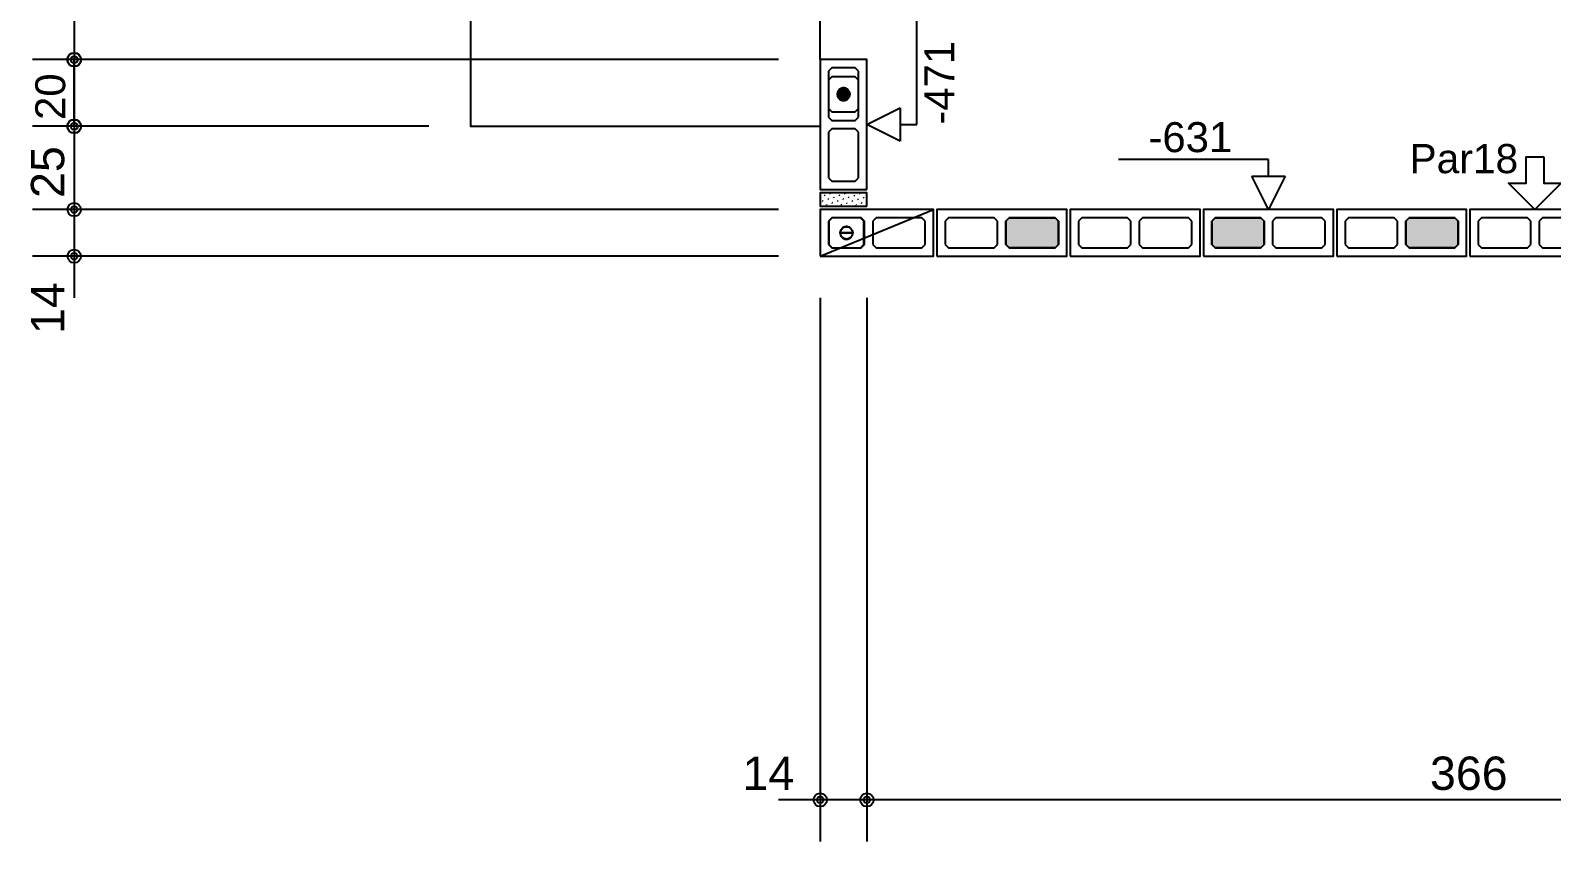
# Model space of a CAD drawing. Extents: x 0 to 119, y 0 to 84.
# Drawn here: x 14.89 to 24.02, y 38.91 to 43.78 of the extents above; entities that cross this region are included whole.
import ezdxf

# ---------------------------------------------------------------- set-up
doc = ezdxf.new("R2010")
doc.units = 0
doc.header["$MEASUREMENT"] = 0
doc.linetypes.add('ESTILO_TQS_0003', pattern=[1.5, 0.5, -0.4, 0.1, -0.5])
doc.linetypes.add('ESTILO_TQS_0005', pattern=[0.4, 0.3, -0.1])
for name, color, linetype in [('17', 90, 'CONTINUOUS'), ('18', 6, 'CONTINUOUS'), ('20', 1, 'CONTINUOUS'), ('27', 250, 'CONTINUOUS'), ('3', 7, 'CONTINUOUS'), ('35', 255, 'CONTINUOUS'), ('9', 8, 'CONTINUOUS')]:
    doc.layers.add(name, color=color, linetype=linetype)
doc.styles.add('TQS_ARIAL', font='arial.ttf')

msp = doc.modelspace()

# ---------------------------------------------------------------- linework, layer by layer
at = {"layer": '17', "color": 90, "linetype": 'Continuous'}
for p, q in [((19.70616, 42.65668), (19.68616, 42.63668)), ((19.87616, 42.65668), (19.70616, 42.65668)), ((19.89616, 42.63668), (19.87616, 42.65668)), ((19.68616, 42.63668), (19.68616, 42.49668)), ((19.89616, 42.49668), (19.89616, 42.63668)), ((19.68616, 42.49668), (19.70616, 42.47668)), ((19.70616, 42.47668), (19.87616, 42.47668)), ((19.87616, 42.47668), (19.89616, 42.49668))]:
    msp.add_line(p, q, dxfattribs=at)
for points in [[(19.79176, 42.56668), (19.791757, 42.566619), (19.791748, 42.566559), (19.791732, 42.5665), (19.791711, 42.566443), (19.791685, 42.566389), (19.791652, 42.566337), (19.791615, 42.566289), (19.791573, 42.566245), (19.791527, 42.566206), (19.791477, 42.566171), (19.791424, 42.566141), (19.791368, 42.566117), (19.79131, 42.566099), (19.791251, 42.566087), (19.79119, 42.566081), (19.79113, 42.566081), (19.791069, 42.566087), (19.79101, 42.566099), (19.790952, 42.566117), (19.790896, 42.566141), (19.790843, 42.566171), (19.790793, 42.566206), (19.790747, 42.566245), (19.790705, 42.566289), (19.790668, 42.566337), (19.790635, 42.566389), (19.790609, 42.566443), (19.790588, 42.5665), (19.790572, 42.566559), (19.790563, 42.566619), (19.79056, 42.56668), (19.82896, 42.56668), (19.828766, 42.570504), (19.828186, 42.574289), (19.827226, 42.577996), (19.825897, 42.581587), (19.82421, 42.585024), (19.822185, 42.588274), (19.819841, 42.591302), (19.817203, 42.594077), (19.814298, 42.596571), (19.811155, 42.598759), (19.807807, 42.600617), (19.804288, 42.602127), (19.800635, 42.603273), (19.796884, 42.604044), (19.793075, 42.604431), (19.789245, 42.604431), (19.785436, 42.604044), (19.781685, 42.603273), (19.778032, 42.602127), (19.774513, 42.600617), (19.771165, 42.598759), (19.768022, 42.596571), (19.765117, 42.594077), (19.762479, 42.591302), (19.760135, 42.588274), (19.75811, 42.585024), (19.756423, 42.581587), (19.755094, 42.577996), (19.754134, 42.574289), (19.753554, 42.570504), (19.75336, 42.56668), (19.79176, 42.56668)], [(19.79056, 42.56668), (19.790563, 42.566741), (19.790572, 42.566801), (19.790588, 42.56686), (19.790609, 42.566917), (19.790635, 42.566971), (19.790668, 42.567023), (19.790705, 42.567071), (19.790747, 42.567115), (19.790793, 42.567154), (19.790843, 42.567189), (19.790896, 42.567219), (19.790952, 42.567243), (19.79101, 42.567261), (19.791069, 42.567273), (19.79113, 42.567279), (19.79119, 42.567279), (19.791251, 42.567273), (19.79131, 42.567261), (19.791368, 42.567243), (19.791424, 42.567219), (19.791477, 42.567189), (19.791527, 42.567154), (19.791573, 42.567115), (19.791615, 42.567071), (19.791652, 42.567023), (19.791685, 42.566971), (19.791711, 42.566917), (19.791732, 42.56686), (19.791748, 42.566801), (19.791757, 42.566741), (19.79176, 42.56668), (19.75336, 42.56668), (19.753554, 42.562856), (19.754134, 42.559071), (19.755094, 42.555364), (19.756423, 42.551773), (19.75811, 42.548336), (19.760135, 42.545086), (19.762479, 42.542058), (19.765117, 42.539283), (19.768022, 42.536789), (19.771165, 42.534601), (19.774513, 42.532743), (19.778032, 42.531233), (19.781685, 42.530087), (19.785436, 42.529316), (19.789245, 42.528929), (19.793075, 42.528929), (19.796884, 42.529316), (19.800635, 42.530087), (19.804288, 42.531233), (19.807807, 42.532743), (19.811155, 42.534601), (19.814298, 42.536789), (19.817203, 42.539283), (19.819841, 42.542058), (19.822185, 42.545086), (19.82421, 42.548336), (19.825897, 42.551773), (19.827226, 42.555364), (19.828186, 42.559071), (19.828766, 42.562856), (19.82896, 42.56668), (19.79056, 42.56668)]]:
    msp.add_lwpolyline(points, dxfattribs=at)
msp.add_circle((19.79116, 42.56668), 0.0372, dxfattribs=at)
at = {"layer": '18', "color": 6, "linetype": 'Continuous'}
for p, q in [((20.21366, 43.21668), (20.21366, 44.11668)), ((19.91366, 43.21668), (20.11366, 43.31668)), ((20.11366, 43.31668), (20.11366, 43.11668)), ((20.11366, 43.11668), (19.91366, 43.21668)), ((20.11366, 43.21668), (20.21366, 43.21668))]:
    msp.add_line(p, q, dxfattribs=at)
at = {"layer": '20', "color": 1, "linetype": 'Continuous'}
for p, q in [((22.32366, 43.00668), (21.42366, 43.00668)), ((22.32366, 42.90668), (22.32366, 43.00668)), ((22.32366, 42.70668), (22.22366, 42.90668)), ((22.22366, 42.90668), (22.42366, 42.90668)), ((22.42366, 42.90668), (22.32366, 42.70668))]:
    msp.add_line(p, q, dxfattribs=at)
at = {"layer": '27', "color": 250, "linetype": 'ESTILO_TQS_0005'}
for points in [[(19.84366, 43.24168), (19.86366, 43.26168), (19.86366, 43.53668), (19.84366, 43.55668), (19.70366, 43.55668), (19.68366, 43.53668), (19.68366, 43.26168), (19.70366, 43.24168), (19.84366, 43.24168)], [(19.84366, 42.87668), (19.86366, 42.89668), (19.86366, 43.17168), (19.84366, 43.19168), (19.70366, 43.19168), (19.68366, 43.17168), (19.68366, 42.89668), (19.70366, 42.87668), (19.84366, 42.87668)], [(19.68366, 42.49668), (19.70366, 42.47668), (19.87866, 42.47668), (19.89866, 42.49668), (19.89866, 42.63668), (19.87866, 42.65668), (19.70366, 42.65668), (19.68366, 42.63668), (19.68366, 42.49668)], [(19.94866, 42.49668), (19.96866, 42.47668), (20.24366, 42.47668), (20.26366, 42.49668), (20.26366, 42.63668), (20.24366, 42.65668), (19.96866, 42.65668), (19.94866, 42.63668), (19.94866, 42.49668)], [(20.38366, 42.49668), (20.40366, 42.47668), (20.67866, 42.47668), (20.69866, 42.49668), (20.69866, 42.63668), (20.67866, 42.65668), (20.40366, 42.65668), (20.38366, 42.63668), (20.38366, 42.49668)], [(20.74866, 42.49668), (20.76866, 42.47668), (21.04366, 42.47668), (21.06366, 42.49668), (21.06366, 42.63668), (21.04366, 42.65668), (20.76866, 42.65668), (20.74866, 42.63668), (20.74866, 42.49668)], [(21.18366, 42.49668), (21.20366, 42.47668), (21.47866, 42.47668), (21.49866, 42.49668), (21.49866, 42.63668), (21.47866, 42.65668), (21.20366, 42.65668), (21.18366, 42.63668), (21.18366, 42.49668)], [(21.54866, 42.49668), (21.56866, 42.47668), (21.84366, 42.47668), (21.86366, 42.49668), (21.86366, 42.63668), (21.84366, 42.65668), (21.56866, 42.65668), (21.54866, 42.63668), (21.54866, 42.49668)], [(21.98366, 42.49668), (22.00366, 42.47668), (22.27866, 42.47668), (22.29866, 42.49668), (22.29866, 42.63668), (22.27866, 42.65668), (22.00366, 42.65668), (21.98366, 42.63668), (21.98366, 42.49668)], [(22.34866, 42.49668), (22.36866, 42.47668), (22.64366, 42.47668), (22.66366, 42.49668), (22.66366, 42.63668), (22.64366, 42.65668), (22.36866, 42.65668), (22.34866, 42.63668), (22.34866, 42.49668)], [(22.78366, 42.49668), (22.80366, 42.47668), (23.07866, 42.47668), (23.09866, 42.49668), (23.09866, 42.63668), (23.07866, 42.65668), (22.80366, 42.65668), (22.78366, 42.63668), (22.78366, 42.49668)], [(23.14866, 42.49668), (23.16866, 42.47668), (23.44366, 42.47668), (23.46366, 42.49668), (23.46366, 42.63668), (23.44366, 42.65668), (23.16866, 42.65668), (23.14866, 42.63668), (23.14866, 42.49668)], [(23.58366, 42.49668), (23.60366, 42.47668), (23.87866, 42.47668), (23.89866, 42.49668), (23.89866, 42.63668), (23.87866, 42.65668), (23.60366, 42.65668), (23.58366, 42.63668), (23.58366, 42.49668)], [(23.94866, 42.49668), (23.96866, 42.47668), (24.24366, 42.47668), (24.26366, 42.49668), (24.26366, 42.63668), (24.24366, 42.65668), (23.96866, 42.65668), (23.94866, 42.63668), (23.94866, 42.49668)]]:
    msp.add_lwpolyline(points, dxfattribs=at)
at = {"layer": '3', "color": 7, "linetype": 'Continuous'}
for p, q in [((19.70366, 43.50418), (19.68366, 43.48418)), ((19.68366, 43.48418), (19.68366, 43.31418)), ((19.84366, 43.50418), (19.70366, 43.50418)), ((19.86366, 43.48418), (19.84366, 43.50418)), ((19.86366, 43.31418), (19.86366, 43.48418)), ((19.68366, 43.31418), (19.70366, 43.29418)), ((19.70366, 43.29418), (19.84366, 43.29418)), ((19.84366, 43.29418), (19.86366, 43.31418)), ((19.651772, 42.755985), (19.648237, 42.759521)), ((19.649916, 42.802035), (19.649916, 42.802035)), ((19.662467, 42.789484), (19.658932, 42.79302)), ((19.674223, 42.733534), (19.670688, 42.73707)), ((19.684918, 42.767034), (19.681383, 42.770569)), ((19.695613, 42.800533), (19.692078, 42.804068)), ((19.707369, 42.744583), (19.703833, 42.748118)), ((19.711788, 42.784358), (19.711788, 42.784358)), ((19.718064, 42.778082), (19.714528, 42.781618)), ((19.740514, 42.755631), (19.736979, 42.759167)), ((19.751209, 42.789131), (19.747674, 42.792666)), ((19.762965, 42.733181), (19.759429, 42.736716)), ((19.77366, 42.76668), (19.770124, 42.770216)), ((19.784709, 42.799826), (19.781173, 42.803361)), ((19.796111, 42.744229), (19.792575, 42.747765)), ((19.807159, 42.777375), (19.803624, 42.780911)), ((19.82961, 42.754924), (19.826074, 42.75846)), ((19.835532, 42.749002), (19.835532, 42.749002)), ((19.840658, 42.78807), (19.837123, 42.791606)), ((19.85206, 42.732474), (19.848525, 42.736009)), ((19.863109, 42.765619), (19.859573, 42.769155)), ((19.874158, 42.798765), (19.870622, 42.802301)), ((19.88556, 42.743169), (19.882024, 42.746704)), ((19.896608, 42.776314), (19.893073, 42.77985)), ((19.91366, 42.803457), (19.91366, 42.803457)), ((19.91366, 42.759263), (19.91366, 42.759263)), ((19.63366, 42.42668), (20.31366, 42.70668)), ((19.636883, 42.72668), (19.636883, 42.72668)), ((19.681077, 42.72668), (19.681077, 42.72668)), ((19.725272, 42.72668), (19.725272, 42.72668)), ((19.769466, 42.72668), (19.769466, 42.72668)), ((19.81366, 42.72668), (19.81366, 42.72668)), ((19.857854, 42.72668), (19.857854, 42.72668)), ((19.897404, 42.731325), (19.897404, 42.731325)), ((19.902048, 42.72668), (19.902048, 42.72668))]:
    msp.add_line(p, q, dxfattribs=at)
for points in [[(17.53366, 47.32668), (17.53366, 43.20668), (19.63366, 43.20668)], [(19.63366, 43.60668), (19.63366, 46.62668)], [(19.91366, 42.82668), (19.91366, 43.60668), (19.63366, 43.60668), (19.63366, 42.82668), (19.91366, 42.82668)], [(19.77366, 43.39978), (19.773721, 43.399777), (19.773781, 43.399768), (19.77384, 43.399752), (19.773897, 43.399731), (19.773951, 43.399705), (19.774003, 43.399672), (19.774051, 43.399635), (19.774095, 43.399593), (19.774134, 43.399547), (19.774169, 43.399497), (19.774199, 43.399444), (19.774223, 43.399388), (19.774241, 43.39933), (19.774253, 43.399271), (19.774259, 43.39921), (19.774259, 43.39915), (19.774253, 43.399089), (19.774241, 43.39903), (19.774223, 43.398972), (19.774199, 43.398916), (19.774169, 43.398863), (19.774134, 43.398813), (19.774095, 43.398767), (19.774051, 43.398725), (19.774003, 43.398688), (19.773951, 43.398655), (19.773897, 43.398629), (19.77384, 43.398608), (19.773781, 43.398592), (19.773721, 43.398583), (19.77366, 43.39858), (19.77366, 43.43698), (19.769836, 43.436786), (19.766051, 43.436206), (19.762344, 43.435246), (19.758753, 43.433917), (19.755316, 43.43223), (19.752066, 43.430205), (19.749038, 43.427861), (19.746263, 43.425223), (19.743769, 43.422318), (19.741581, 43.419175), (19.739723, 43.415827), (19.738213, 43.412308), (19.737067, 43.408655), (19.736296, 43.404904), (19.735909, 43.401095), (19.735909, 43.397265), (19.736296, 43.393456), (19.737067, 43.389705), (19.738213, 43.386052), (19.739723, 43.382533), (19.741581, 43.379185), (19.743769, 43.376042), (19.746263, 43.373137), (19.749038, 43.370499), (19.752066, 43.368155), (19.755316, 43.36613), (19.758753, 43.364443), (19.762344, 43.363114), (19.766051, 43.362154), (19.769836, 43.361574), (19.77366, 43.36138), (19.77366, 43.39978)], [(19.77366, 43.39858), (19.773599, 43.398583), (19.773539, 43.398592), (19.77348, 43.398608), (19.773423, 43.398629), (19.773369, 43.398655), (19.773317, 43.398688), (19.773269, 43.398725), (19.773225, 43.398767), (19.773186, 43.398813), (19.773151, 43.398863), (19.773121, 43.398916), (19.773097, 43.398972), (19.773079, 43.39903), (19.773067, 43.399089), (19.773061, 43.39915), (19.773061, 43.39921), (19.773067, 43.399271), (19.773079, 43.39933), (19.773097, 43.399388), (19.773121, 43.399444), (19.773151, 43.399497), (19.773186, 43.399547), (19.773225, 43.399593), (19.773269, 43.399635), (19.773317, 43.399672), (19.773369, 43.399705), (19.773423, 43.399731), (19.77348, 43.399752), (19.773539, 43.399768), (19.773599, 43.399777), (19.77366, 43.39978), (19.77366, 43.36138), (19.777484, 43.361574), (19.781269, 43.362154), (19.784976, 43.363114), (19.788567, 43.364443), (19.792004, 43.36613), (19.795254, 43.368155), (19.798282, 43.370499), (19.801057, 43.373137), (19.803551, 43.376042), (19.805739, 43.379185), (19.807597, 43.382533), (19.809107, 43.386052), (19.810253, 43.389705), (19.811024, 43.393456), (19.811411, 43.397265), (19.811411, 43.401095), (19.811024, 43.404904), (19.810253, 43.408655), (19.809107, 43.412308), (19.807597, 43.415827), (19.805739, 43.419175), (19.803551, 43.422318), (19.801057, 43.425223), (19.798282, 43.427861), (19.795254, 43.430205), (19.792004, 43.43223), (19.788567, 43.433917), (19.784976, 43.435246), (19.781269, 43.436206), (19.777484, 43.436786), (19.77366, 43.43698), (19.77366, 43.39858)], [(23.976318, 43.022627), (23.976318, 42.864654), (24.081634, 42.864654), (23.92366, 42.70668), (23.765686, 42.864654), (23.871002, 42.864654), (23.871002, 43.022627), (23.976318, 43.022627)], [(19.91366, 42.72668), (19.91366, 42.80668), (19.63366, 42.80668), (19.63366, 42.72668), (19.91366, 42.72668)], [(19.63366, 42.42668), (20.31366, 42.42668), (20.31366, 42.70668), (19.63366, 42.70668), (19.63366, 42.42668)], [(20.33366, 42.42668), (21.11366, 42.42668), (21.11366, 42.70668), (20.33366, 42.70668), (20.33366, 42.42668)], [(21.13366, 42.42668), (21.91366, 42.42668), (21.91366, 42.70668), (21.13366, 42.70668), (21.13366, 42.42668)], [(21.93366, 42.42668), (22.71366, 42.42668), (22.71366, 42.70668), (21.93366, 42.70668), (21.93366, 42.42668)], [(22.73366, 42.42668), (23.51366, 42.42668), (23.51366, 42.70668), (22.73366, 42.70668), (22.73366, 42.42668)], [(23.53366, 42.42668), (24.31366, 42.42668), (24.31366, 42.70668), (23.53366, 42.70668), (23.53366, 42.42668)]]:
    msp.add_lwpolyline(points, dxfattribs=at)
msp.add_circle((19.77366, 43.39918), 0.0372, dxfattribs=at)
for points in [[(19.735909, 43.401095), (19.735909, 43.397265), (19.736296, 43.404904)], [(19.735909, 43.397265), (19.736296, 43.393456), (19.736296, 43.404904)], [(19.736296, 43.404904), (19.736296, 43.393456), (19.737067, 43.408655)], [(19.736296, 43.393456), (19.737067, 43.389705), (19.737067, 43.408655)], [(19.737067, 43.408655), (19.737067, 43.389705), (19.738213, 43.412308)], [(19.737067, 43.389705), (19.738213, 43.386052), (19.738213, 43.412308)], [(19.738213, 43.412308), (19.738213, 43.386052), (19.739723, 43.415827)], [(19.738213, 43.386052), (19.739723, 43.382533), (19.739723, 43.415827)], [(19.739723, 43.415827), (19.739723, 43.382533), (19.741581, 43.419175)], [(19.739723, 43.382533), (19.741581, 43.379185), (19.741581, 43.419175)], [(19.741581, 43.419175), (19.741581, 43.379185), (19.743769, 43.422318)], [(19.741581, 43.379185), (19.743769, 43.376042), (19.743769, 43.422318)], [(19.743769, 43.422318), (19.743769, 43.376042), (19.746263, 43.425223)], [(19.743769, 43.376042), (19.746263, 43.373137), (19.746263, 43.425223)], [(19.746263, 43.425223), (19.746263, 43.373137), (19.749038, 43.427861)], [(19.746263, 43.373137), (19.749038, 43.370499), (19.749038, 43.427861)], [(19.749038, 43.427861), (19.749038, 43.370499), (19.752066, 43.430205)], [(19.749038, 43.370499), (19.752066, 43.368155), (19.752066, 43.430205)], [(19.752066, 43.430205), (19.752066, 43.368155), (19.755316, 43.43223)], [(19.752066, 43.368155), (19.755316, 43.36613), (19.755316, 43.43223)], [(19.755316, 43.43223), (19.755316, 43.36613), (19.758753, 43.433917)], [(19.755316, 43.36613), (19.758753, 43.364443), (19.758753, 43.433917)], [(19.758753, 43.433917), (19.758753, 43.364443), (19.762344, 43.435246)], [(19.758753, 43.364443), (19.762344, 43.363114), (19.762344, 43.435246)], [(19.762344, 43.435246), (19.762344, 43.363114), (19.766051, 43.436206)], [(19.762344, 43.363114), (19.766051, 43.362154), (19.766051, 43.436206)], [(19.769836, 43.361574), (19.769836, 43.436786), (19.766051, 43.362154)], [(19.766051, 43.436206), (19.766051, 43.362154), (19.769836, 43.436786)], [(19.769836, 43.361574), (19.77366, 43.39978), (19.77366, 43.43698)], [(19.769836, 43.361574), (19.77366, 43.43698), (19.769836, 43.436786)], [(19.769836, 43.361574), (19.77366, 43.36138), (19.77366, 43.39978)], [(19.773225, 43.398767), (19.77366, 43.39858), (19.773186, 43.398813)], [(19.77366, 43.39858), (19.77366, 43.39858), (19.773186, 43.398813)], [(19.773186, 43.398813), (19.77366, 43.39858), (19.773186, 43.398813)], [(19.77366, 43.39858), (19.77366, 43.39858), (19.773186, 43.398813)], [(19.773186, 43.398813), (19.77366, 43.39858), (19.773186, 43.398813)], [(19.77366, 43.39858), (19.77366, 43.39858), (19.773186, 43.398813)], [(19.773269, 43.398725), (19.77366, 43.39858), (19.773225, 43.398767)], [(19.77366, 43.39858), (19.77366, 43.39858), (19.773225, 43.398767)], [(19.773225, 43.398767), (19.77366, 43.39858), (19.773225, 43.398767)], [(19.77366, 43.39858), (19.77366, 43.39858), (19.773225, 43.398767)], [(19.773317, 43.398688), (19.77366, 43.39858), (19.773269, 43.398725)], [(19.77366, 43.39858), (19.77366, 43.39858), (19.773269, 43.398725)], [(19.773369, 43.398655), (19.77366, 43.39858), (19.773317, 43.398688)], [(19.77366, 43.39858), (19.77366, 43.39858), (19.773317, 43.398688)], [(19.77348, 43.398608), (19.77366, 43.39858), (19.773369, 43.398655)], [(19.77366, 43.39858), (19.77366, 43.39858), (19.773369, 43.398655)], [(19.77366, 43.39858), (19.77366, 43.39858), (19.77348, 43.398608)], [(19.77366, 43.39858), (19.77366, 43.39858), (19.77348, 43.398608)], [(19.77366, 43.39858), (19.777484, 43.436786), (19.77366, 43.43698)], [(19.77366, 43.39858), (19.77366, 43.36138), (19.777484, 43.436786)], [(19.77366, 43.36138), (19.777484, 43.361574), (19.777484, 43.436786)], [(19.77366, 43.39978), (19.774134, 43.399547), (19.77366, 43.39978)], [(19.774134, 43.399547), (19.774134, 43.399547), (19.77366, 43.39978)], [(19.77366, 43.39978), (19.774134, 43.399547), (19.77366, 43.39978)], [(19.774134, 43.399547), (19.774134, 43.399547), (19.77366, 43.39978)], [(19.77366, 43.39978), (19.774134, 43.399547), (19.77366, 43.39978)], [(19.774134, 43.399547), (19.774095, 43.399593), (19.77366, 43.39978)], [(19.77366, 43.39978), (19.774095, 43.399593), (19.77366, 43.39978)], [(19.774095, 43.399593), (19.774095, 43.399593), (19.77366, 43.39978)], [(19.77366, 43.39978), (19.774095, 43.399593), (19.77366, 43.39978)], [(19.774095, 43.399593), (19.774051, 43.399635), (19.77366, 43.39978)], [(19.77366, 43.39978), (19.774051, 43.399635), (19.77366, 43.39978)], [(19.774051, 43.399635), (19.774003, 43.399672), (19.77366, 43.39978)], [(19.77366, 43.39978), (19.774003, 43.399672), (19.77366, 43.39978)], [(19.774003, 43.399672), (19.773951, 43.399705), (19.77366, 43.39978)], [(19.77366, 43.39978), (19.773951, 43.399705), (19.77366, 43.39978)], [(19.773951, 43.399705), (19.77384, 43.399752), (19.77366, 43.39978)], [(19.77366, 43.39978), (19.77384, 43.399752), (19.77366, 43.39978)], [(19.77384, 43.399752), (19.77366, 43.39978), (19.77366, 43.39978)], [(19.77366, 43.39978), (19.77366, 43.39978), (19.77366, 43.39978)], [(19.77366, 43.39978), (19.77366, 43.39978), (19.77366, 43.39978)], [(19.77366, 43.39978), (19.77366, 43.39978), (19.77366, 43.39978)], [(19.77366, 43.39978), (19.77366, 43.39978), (19.77366, 43.39978)], [(19.77366, 43.39978), (19.77366, 43.39978), (19.77366, 43.39978)], [(19.77366, 43.39978), (19.77366, 43.39978), (19.77366, 43.39978)], [(19.77366, 43.39978), (19.77366, 43.39978), (19.77366, 43.39978)], [(19.77366, 43.39978), (19.77366, 43.39978), (19.77366, 43.39978)], [(19.77366, 43.39978), (19.77366, 43.39978), (19.77366, 43.39978)], [(19.77366, 43.39978), (19.77366, 43.39978), (19.77366, 43.39978)], [(19.77366, 43.39978), (19.77366, 43.39978), (19.77366, 43.39978)], [(19.77366, 43.39978), (19.77366, 43.39978), (19.77366, 43.39978)], [(19.77366, 43.39858), (19.77366, 43.39858), (19.77366, 43.39858)], [(19.77366, 43.39858), (19.77366, 43.39858), (19.77366, 43.39858)], [(19.77366, 43.39858), (19.77366, 43.39858), (19.77366, 43.39858)], [(19.77366, 43.39858), (19.77366, 43.39858), (19.77366, 43.39858)], [(19.77366, 43.39858), (19.77366, 43.39858), (19.77366, 43.39858)], [(19.77366, 43.39858), (19.77366, 43.39858), (19.77366, 43.39858)], [(19.77366, 43.39858), (19.77366, 43.39858), (19.77366, 43.39858)], [(19.77366, 43.39858), (19.77366, 43.39858), (19.77366, 43.39858)], [(19.77366, 43.39858), (19.77366, 43.39858), (19.77366, 43.39858)], [(19.77366, 43.39858), (19.77366, 43.39858), (19.77366, 43.39858)], [(19.77366, 43.39858), (19.77366, 43.39858), (19.77366, 43.39858)], [(19.77366, 43.39858), (19.77366, 43.39858), (19.77366, 43.39858)], [(19.777484, 43.436786), (19.777484, 43.361574), (19.781269, 43.436206)], [(19.777484, 43.361574), (19.781269, 43.362154), (19.781269, 43.436206)], [(19.781269, 43.436206), (19.781269, 43.362154), (19.784976, 43.435246)], [(19.781269, 43.362154), (19.784976, 43.363114), (19.784976, 43.435246)], [(19.784976, 43.435246), (19.784976, 43.363114), (19.788567, 43.433917)], [(19.784976, 43.363114), (19.788567, 43.364443), (19.788567, 43.433917)], [(19.788567, 43.433917), (19.788567, 43.364443), (19.792004, 43.43223)], [(19.788567, 43.364443), (19.792004, 43.36613), (19.792004, 43.43223)], [(19.792004, 43.43223), (19.792004, 43.36613), (19.795254, 43.430205)], [(19.792004, 43.36613), (19.795254, 43.368155), (19.795254, 43.430205)], [(19.795254, 43.430205), (19.795254, 43.368155), (19.798282, 43.427861)], [(19.795254, 43.368155), (19.798282, 43.370499), (19.798282, 43.427861)], [(19.798282, 43.427861), (19.798282, 43.370499), (19.801057, 43.425223)], [(19.798282, 43.370499), (19.801057, 43.373137), (19.801057, 43.425223)], [(19.801057, 43.425223), (19.801057, 43.373137), (19.803551, 43.422318)], [(19.801057, 43.373137), (19.803551, 43.376042), (19.803551, 43.422318)], [(19.803551, 43.422318), (19.803551, 43.376042), (19.805739, 43.419175)], [(19.803551, 43.376042), (19.805739, 43.379185), (19.805739, 43.419175)], [(19.805739, 43.419175), (19.805739, 43.379185), (19.807597, 43.415827)], [(19.805739, 43.379185), (19.807597, 43.382533), (19.807597, 43.415827)], [(19.807597, 43.415827), (19.807597, 43.382533), (19.809107, 43.412308)], [(19.807597, 43.382533), (19.809107, 43.386052), (19.809107, 43.412308)], [(19.809107, 43.412308), (19.809107, 43.386052), (19.810253, 43.408655)], [(19.809107, 43.386052), (19.810253, 43.389705), (19.810253, 43.408655)], [(19.810253, 43.408655), (19.810253, 43.389705), (19.811024, 43.404904)], [(19.810253, 43.389705), (19.811024, 43.393456), (19.811024, 43.404904)], [(19.811024, 43.404904), (19.811024, 43.393456), (19.811411, 43.401095)], [(19.811024, 43.393456), (19.811411, 43.397265), (19.811411, 43.401095)]]:
    msp.add_solid(points, dxfattribs=at)
at = {"layer": '35', "color": 255, "linetype": 'Continuous'}
for p, q in [((15.15565, 46.87668), (15.15565, 43.35668)), ((19.38366, 43.60668), (14.90565, 43.60668)), ((19.38366, 43.60668), (14.90565, 43.60668)), ((15.15565, 43.20668), (15.15565, 43.60668)), ((19.63366, 43.60668), (19.63366, 43.60668)), ((19.63366, 43.60668), (19.63366, 43.60668)), ((19.63366, 43.60668), (19.63366, 43.60668)), ((19.63366, 43.60668), (19.63366, 43.60668)), ((19.91366, 43.60668), (19.91366, 43.60668)), ((19.91366, 43.60668), (19.91366, 43.60668)), ((15.15565, 43.45668), (15.15565, 42.45668)), ((17.28366, 43.20668), (14.90565, 43.20668)), ((17.28366, 43.20668), (14.90565, 43.20668)), ((17.53366, 43.20668), (17.53366, 43.20668)), ((17.53366, 43.20668), (17.53366, 43.20668)), ((15.15565, 42.95668), (15.15565, 42.17668)), ((19.38366, 42.70668), (14.90565, 42.70668)), ((19.38366, 42.70668), (14.90565, 42.70668)), ((19.63366, 42.70668), (19.63366, 42.70668)), ((19.63366, 42.70668), (19.63366, 42.70668)), ((19.38366, 42.42668), (14.90565, 42.42668)), ((19.63366, 42.42668), (19.63366, 42.42668)), ((19.63366, 42.42668), (19.63366, 42.42668)), ((19.91366, 42.42668), (19.91366, 42.42668)), ((19.91366, 42.42668), (19.91366, 42.42668)), ((19.63366, 42.17668), (19.63366, 38.914008)), ((19.91366, 42.17668), (19.91366, 38.914008)), ((19.91366, 42.17668), (19.91366, 38.914008)), ((20.16366, 39.164008), (19.38366, 39.164008)), ((27.48366, 39.164008), (19.66366, 39.164008))]:
    msp.add_line(p, q, dxfattribs=at)
for centre, radius in [((15.15565, 43.60668), 0.041625), ((15.15565, 43.60668), 0.04), ((15.15565, 43.60668), 0.02075), ((15.15565, 43.60668), 0.02), ((15.15565, 43.20668), 0.041625), ((15.15565, 43.20668), 0.04), ((15.15565, 43.20668), 0.02075), ((15.15565, 43.20668), 0.02), ((15.15565, 42.70668), 0.04), ((15.15565, 42.70668), 0.04), ((15.15565, 42.70668), 0.02), ((15.15565, 42.70668), 0.02), ((15.15565, 42.42668), 0.04), ((15.15565, 42.42668), 0.02), ((19.63366, 39.164008), 0.04), ((19.63366, 39.164008), 0.02), ((19.91366, 39.164008), 0.04), ((19.91366, 39.164008), 0.04), ((19.91366, 39.164008), 0.02), ((19.91366, 39.164008), 0.02)]:
    msp.add_circle(centre, radius, dxfattribs=at)
at = {"layer": '9', "color": 8, "linetype": 'Continuous'}
for points in [[(20.74866, 42.63668), (20.76866, 42.65668), (21.04366, 42.65668), (21.06366, 42.63668), (21.06366, 42.49668), (21.04366, 42.47668), (20.76866, 42.47668), (20.74866, 42.49668), (20.74866, 42.63668)], [(21.98366, 42.63668), (22.00366, 42.65668), (22.27866, 42.65668), (22.29866, 42.63668), (22.29866, 42.49668), (22.27866, 42.47668), (22.00366, 42.47668), (21.98366, 42.49668), (21.98366, 42.63668)], [(23.14866, 42.63668), (23.16866, 42.65668), (23.44366, 42.65668), (23.46366, 42.63668), (23.46366, 42.49668), (23.44366, 42.47668), (23.16866, 42.47668), (23.14866, 42.49668), (23.14866, 42.63668)]]:
    msp.add_lwpolyline(points, dxfattribs=at)
for points in [[(20.74866, 42.63668), (20.76866, 42.65668), (21.04366, 42.65668)], [(20.74866, 42.63668), (21.04366, 42.65668), (21.06366, 42.63668)], [(21.98366, 42.63668), (22.00366, 42.65668), (22.27866, 42.65668)], [(21.98366, 42.63668), (22.27866, 42.65668), (22.29866, 42.63668)], [(23.14866, 42.63668), (23.16866, 42.65668), (23.44366, 42.65668)], [(23.14866, 42.63668), (23.44366, 42.65668), (23.46366, 42.63668)], [(20.74866, 42.63668), (21.06366, 42.63668), (21.06366, 42.49668)], [(20.74866, 42.63668), (21.06366, 42.49668), (21.04366, 42.47668)], [(20.74866, 42.63668), (21.04366, 42.47668), (20.76866, 42.47668)], [(20.74866, 42.63668), (20.76866, 42.47668), (20.74866, 42.49668)], [(20.74866, 42.63668), (20.74866, 42.49668), (20.74866, 42.63668)], [(21.98366, 42.63668), (22.29866, 42.63668), (22.29866, 42.49668)], [(21.98366, 42.63668), (22.29866, 42.49668), (22.27866, 42.47668)], [(21.98366, 42.63668), (22.27866, 42.47668), (22.00366, 42.47668)], [(21.98366, 42.63668), (22.00366, 42.47668), (21.98366, 42.49668)], [(21.98366, 42.63668), (21.98366, 42.49668), (21.98366, 42.63668)], [(23.14866, 42.63668), (23.46366, 42.63668), (23.46366, 42.49668)], [(23.14866, 42.63668), (23.46366, 42.49668), (23.44366, 42.47668)], [(23.14866, 42.63668), (23.44366, 42.47668), (23.16866, 42.47668)], [(23.14866, 42.63668), (23.16866, 42.47668), (23.14866, 42.49668)], [(23.14866, 42.63668), (23.14866, 42.49668), (23.14866, 42.63668)]]:
    msp.add_solid(points, dxfattribs=at)

# ---------------------------------------------------------------- texts
at = {"layer": '18', "color": 6, "linetype": 'ESTILO_TQS_0003', "style": 'TQS_ARIAL'}
msp.add_text('-471', height=0.18, rotation=90, dxfattribs=at).set_placement((20.43866, 43.21668))
at = {"layer": '20', "color": 1, "linetype": 'ESTILO_TQS_0003', "style": 'TQS_ARIAL'}
msp.add_text('-631', height=0.18, dxfattribs=at).set_placement((21.60366, 43.05168))
at = {"layer": '3', "color": 7, "linetype": 'Continuous', "style": 'TQS_ARIAL'}
msp.add_text('Par18', height=0.175, dxfattribs=at).set_placement((23.170798, 42.92543))
at = {"layer": '35', "color": 255, "linetype": 'Continuous', "style": 'TQS_ARIAL'}
for s, height, p in [('20', 0.18, (15.10165, 43.24468)), ('25', 0.2, (15.09565, 42.77668)), ('14', 0.2, (15.09565, 41.960013))]:
    msp.add_text(s, height=height, rotation=90, dxfattribs=at).set_placement(p)
for s, p in [('14', (19.166993, 39.224008)), ('366', (23.29366, 39.224008))]:
    msp.add_text(s, height=0.2, dxfattribs=at).set_placement(p)

doc.saveas('drawing.dxf')
